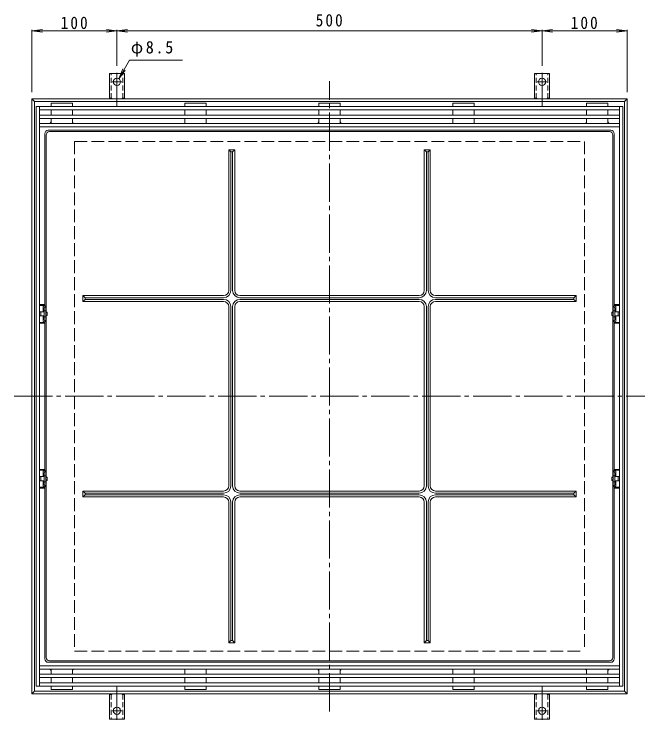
# Model space of a CAD drawing. Units: millimetres at full size, sheet at 1:5. Extents: x -735 to 883, y -685 to 663.
# Drawn here: x -731 to 11, y -226 to 604 of the extents above; entities that cross this region are included whole.
import ezdxf

# ---------------------------------------------------------------- set-up
doc = ezdxf.new("R2010")
doc.units = ezdxf.units.MM
doc.header["$LTSCALE"] = 5
for name, pattern in [('CHAIN2', [12, 9, -1, 1, -1]), ('DASHED1', [1.8, 1.2, -0.6]), ('DASHED3', [4, 3, -1])]:
    doc.linetypes.add(name, pattern=pattern)
for name, color, linetype, lineweight in [('0-0_通り芯', 3, 'Continuous', 9), ('0-1_躯体', 2, 'Continuous', 9), ('0-3_建具', 2, 'Continuous', 9), ('0-4_その他', 7, 'Continuous', 9), ('0-5_寸法', 7, 'Continuous', 9), ('0-F', 7, 'Continuous', 9)]:
    doc.layers.add(name, color=color, linetype=linetype, lineweight=lineweight)
doc.styles.add('ＭＳ ゴシック', font='')
doc.styles.get('ＭＳ ゴシック').set_extended_font_data('MS Gothic')

msp = doc.modelspace()

# ---------------------------------------------------------------- linework, layer by layer
at = {"layer": '0-0_通り芯'}
for p, q in [((-690.533, 467.725), (-28.568, 467.725)), ((-688.961, 466.153), (-30.14, 466.153)), ((-694.533, 463.725), (-694.533, 262.743)), ((-692.961, 462.153), (-692.961, 253.743)), ((-26.14, 462.153), (-26.14, 253.743)), ((-24.568, 463.725), (-24.568, 262.743)), ((-471.05, 444.743), (-478.05, 444.743)), ((-475.55, 442.243), (-478.05, 444.743)), ((-478.05, 279.243), (-478.05, 444.743)), ((-473.55, 442.243), (-475.55, 442.243)), ((-475.55, 279.243), (-475.55, 442.243)), ((-471.05, 444.743), (-473.55, 442.243)), ((-473.55, 279.243), (-473.55, 442.243)), ((-471.05, 279.243), (-471.05, 444.743)), ((-248.05, 444.743), (-241.05, 444.743)), ((-248.05, 444.743), (-245.55, 442.243)), ((-248.05, 279.243), (-248.05, 444.743)), ((-245.55, 442.243), (-243.55, 442.243)), ((-245.55, 279.243), (-245.55, 442.243)), ((-243.55, 442.243), (-241.05, 444.743)), ((-243.55, 279.243), (-243.55, 442.243)), ((-241.05, 279.243), (-241.05, 444.743)), ((-649.55, 266.243), (-649.55, 273.243)), ((-647.05, 270.743), (-649.55, 273.243)), ((-484.05, 273.243), (-649.55, 273.243)), ((-649.55, 266.243), (-647.05, 268.743)), ((-484.05, 266.243), (-649.55, 266.243)), ((-647.05, 268.743), (-647.05, 270.743)), ((-484.05, 270.743), (-647.05, 270.743)), ((-484.05, 268.743), (-647.05, 268.743)), ((-254.05, 273.243), (-465.05, 273.243)), ((-465.05, 270.743), (-254.05, 270.743)), ((-465.05, 268.743), (-254.05, 268.743)), ((-254.05, 266.243), (-465.05, 266.243)), ((-235.05, 273.243), (-69.55, 273.243)), ((-235.05, 270.743), (-72.05, 270.743)), ((-235.05, 268.743), (-72.05, 268.743)), ((-235.05, 266.243), (-69.55, 266.243)), ((-72.05, 270.743), (-69.55, 273.243)), ((-72.05, 268.743), (-72.05, 270.743)), ((-69.55, 266.243), (-72.05, 268.743)), ((-69.55, 266.243), (-69.55, 273.243)), ((-694.533, 262.743), (-700.55, 262.743)), ((-700.55, 261.743), (-694.396, 261.743)), ((-696.538, 259.552), (-696.538, 254.243)), ((-695.378, 261.013), (-694.393, 261.243)), ((-695.252, 258.743), (-695.252, 254.243)), ((-694.407, 261.846), (-694.533, 262.743)), ((-694.393, 261.638), (-694.393, 261.243)), ((-693.555, 260.146), (-694.393, 261.243)), ((-694.252, 259.742), (-693.335, 259.742)), ((-693.247, 259.235), (-693.247, 255.243)), ((-478.05, 260.243), (-478.05, 49.243)), ((-475.55, 49.243), (-475.55, 260.243)), ((-473.55, 49.243), (-473.55, 260.243)), ((-471.05, 260.243), (-471.05, 49.243)), ((-248.05, 260.243), (-248.05, 49.243)), ((-245.55, 49.243), (-245.55, 260.243)), ((-243.55, 49.243), (-243.55, 260.243)), ((-241.05, 260.243), (-241.05, 49.243)), ((-25.854, 259.235), (-25.854, 255.243)), ((-24.849, 259.742), (-25.765, 259.742)), ((-25.546, 260.146), (-24.708, 261.243)), ((-24.708, 261.638), (-24.708, 261.243)), ((-23.723, 261.013), (-24.708, 261.243)), ((-18.55, 261.743), (-24.704, 261.743)), ((-24.694, 261.846), (-24.568, 262.743)), ((-24.568, 262.743), (-18.55, 262.743)), ((-23.849, 258.743), (-23.849, 254.243)), ((-22.563, 259.552), (-22.563, 254.243)), ((-696.538, 243.933), (-696.538, 249.242)), ((-695.252, 244.743), (-695.252, 249.242)), ((-692.961, 249.743), (-692.961, 59.743)), ((-26.14, 59.743), (-26.14, 249.743)), ((-23.849, 244.743), (-23.849, 249.242)), ((-22.563, 243.933), (-22.563, 249.242)), ((-700.55, 241.742), (-694.396, 241.742)), ((-695.378, 242.472), (-694.393, 242.243)), ((-694.407, 241.639), (-694.533, 240.743)), ((-693.555, 243.339), (-694.393, 242.243)), ((-694.393, 241.847), (-694.393, 242.243)), ((-694.252, 243.743), (-693.335, 243.743)), ((-693.247, 244.375), (-693.247, 248.243)), ((-25.854, 244.375), (-25.854, 248.243)), ((-24.849, 243.743), (-25.765, 243.743)), ((-25.546, 243.339), (-24.708, 242.243)), ((-23.723, 242.472), (-24.708, 242.243)), ((-24.708, 241.847), (-24.708, 242.243)), ((-18.55, 241.742), (-24.704, 241.742)), ((-24.694, 241.639), (-24.568, 240.743)), ((-694.533, 240.743), (-700.55, 240.743)), ((-694.533, 240.743), (-694.533, 68.743)), ((-24.568, 240.743), (-18.55, 240.743)), ((-24.568, 240.743), (-24.568, 68.743)), ((-694.533, 68.743), (-700.55, 68.743)), ((-700.55, 67.743), (-694.396, 67.743)), ((-695.378, 67.013), (-694.393, 67.243)), ((-694.407, 67.846), (-694.533, 68.743)), ((-694.393, 67.638), (-694.393, 67.243)), ((-693.555, 66.146), (-694.393, 67.243)), ((-25.546, 66.146), (-24.708, 67.243)), ((-24.708, 67.638), (-24.708, 67.243)), ((-23.723, 67.013), (-24.708, 67.243)), ((-18.55, 67.743), (-24.704, 67.743)), ((-24.694, 67.846), (-24.568, 68.743)), ((-24.568, 68.743), (-18.55, 68.743)), ((-696.538, 65.552), (-696.538, 60.243)), ((-695.252, 64.743), (-695.252, 60.243)), ((-694.252, 65.743), (-693.335, 65.743)), ((-693.247, 65.11), (-693.247, 61.243)), ((-25.854, 65.11), (-25.854, 61.243)), ((-24.849, 65.743), (-25.765, 65.743)), ((-23.849, 64.743), (-23.849, 60.243)), ((-22.563, 65.552), (-22.563, 60.243)), ((-696.538, 49.933), (-696.538, 55.243)), ((-695.252, 50.743), (-695.252, 55.243)), ((-693.247, 50.25), (-693.247, 54.243)), ((-692.961, -152.668), (-692.961, 55.743)), ((-26.14, 55.743), (-26.14, -152.668)), ((-25.854, 50.25), (-25.854, 54.243)), ((-23.849, 50.743), (-23.849, 55.243)), ((-22.563, 49.933), (-22.563, 55.243)), ((-700.55, 47.743), (-694.396, 47.743)), ((-694.533, 46.743), (-700.55, 46.743)), ((-695.378, 48.472), (-694.393, 48.243)), ((-694.407, 47.639), (-694.533, 46.743)), ((-694.533, -154.239), (-694.533, 46.743)), ((-693.555, 49.34), (-694.393, 48.243)), ((-694.393, 47.847), (-694.393, 48.243)), ((-694.252, 49.743), (-693.335, 49.743)), ((-649.55, 43.243), (-649.55, 36.243)), ((-649.55, 43.243), (-647.05, 40.743)), ((-484.05, 43.243), (-649.55, 43.243)), ((-254.05, 43.243), (-465.05, 43.243)), ((-235.05, 43.243), (-69.55, 43.243)), ((-69.55, 43.243), (-72.05, 40.743)), ((-69.55, 43.243), (-69.55, 36.243)), ((-24.849, 49.743), (-25.765, 49.743)), ((-25.546, 49.34), (-24.708, 48.243)), ((-23.723, 48.472), (-24.708, 48.243)), ((-24.708, 47.847), (-24.708, 48.243)), ((-18.55, 47.743), (-24.704, 47.743)), ((-24.694, 47.639), (-24.568, 46.743)), ((-24.568, 46.743), (-18.55, 46.743)), ((-24.568, -154.239), (-24.568, 46.743)), ((-647.05, 38.743), (-649.55, 36.243)), ((-484.05, 36.243), (-649.55, 36.243)), ((-647.05, 40.743), (-647.05, 38.743)), ((-484.05, 40.743), (-647.05, 40.743)), ((-484.05, 38.743), (-647.05, 38.743)), ((-465.05, 40.743), (-254.05, 40.743)), ((-465.05, 38.743), (-254.05, 38.743)), ((-254.05, 36.243), (-465.05, 36.243)), ((-235.05, 40.743), (-72.05, 40.743)), ((-235.05, 38.743), (-72.05, 38.743)), ((-235.05, 36.243), (-69.55, 36.243)), ((-72.05, 40.743), (-72.05, 38.743)), ((-72.05, 38.743), (-69.55, 36.243)), ((-478.05, 30.243), (-478.05, -135.257)), ((-475.55, 30.243), (-475.55, -132.757)), ((-473.55, 30.243), (-473.55, -132.757)), ((-471.05, 30.243), (-471.05, -135.257)), ((-248.05, 30.243), (-248.05, -135.257)), ((-245.55, 30.243), (-245.55, -132.757)), ((-243.55, 30.243), (-243.55, -132.757)), ((-241.05, 30.243), (-241.05, -135.257)), ((-475.55, -132.757), (-478.05, -135.257)), ((-473.55, -132.757), (-475.55, -132.757)), ((-471.05, -135.257), (-473.55, -132.757)), ((-248.05, -135.257), (-245.55, -132.757)), ((-245.55, -132.757), (-243.55, -132.757)), ((-243.55, -132.757), (-241.05, -135.257)), ((-471.05, -135.257), (-478.05, -135.257)), ((-248.05, -135.257), (-241.05, -135.257)), ((-688.961, -156.668), (-30.14, -156.668)), ((-690.533, -158.24), (-28.568, -158.24))]:
    msp.add_line(p, q, dxfattribs=at)
for centre, radius, start, end in [((-691.05, 478.743), 4, 311.40926, 0), ((-658.05, 478.743), 4, 180, 228.59074), ((-376.05, 478.743), 4, 311.40926, 0), ((-343.05, 478.743), 4, 180, 228.59074), ((-61.05, 478.743), 4, 311.40926, 0), ((-28.05, 478.743), 4, 180, 228.59074), ((-690.533, 463.725), 4, 90, 180), ((-688.961, 462.153), 4, 90, 180), ((-30.14, 462.153), 4, 0, 90), ((-28.568, 463.725), 4, 0, 90), ((-484.05, 279.243), 6, 270, 0), ((-484.05, 279.243), 8.5, 270, 0), ((-465.05, 279.243), 8.5, 180, 270), ((-465.05, 279.243), 6, 180, 270), ((-254.05, 279.243), 6, 270, 0), ((-254.05, 279.243), 8.5, 270, 0), ((-235.05, 279.243), 8.5, 180, 270), ((-235.05, 279.243), 6, 180, 270), ((-484.05, 260.243), 8.5, 0, 90), ((-484.05, 260.243), 6, 0, 90), ((-465.05, 260.243), 8.5, 90, 180), ((-465.05, 260.243), 6, 90, 180), ((-254.05, 260.243), 8.5, 0, 90), ((-254.05, 260.243), 6, 0, 90), ((-235.05, 260.243), 8.5, 90, 180), ((-235.05, 260.243), 6, 90, 180), ((-695.038, 259.552), 1.5, 103.12186, 180), ((-694.252, 258.743), 1, 90, 180), ((-695.893, 261.638), 1.5, 0, 7.96295), ((-694.747, 259.235), 1.5, 0, 37.37485), ((-24.354, 259.235), 1.5, 142.62515, 180), ((-24.849, 258.743), 1, 0, 90), ((-23.208, 261.638), 1.5, 172.03705, 180), ((-24.063, 259.552), 1.5, 0, 76.87814), ((-695.038, 243.933), 1.5, 180, 256.87814), ((-694.252, 244.743), 1, 180, 270), ((-695.893, 241.847), 1.5, 352.03705, 0), ((-694.747, 244.25), 1.5, 322.62515, 0), ((-24.354, 244.25), 1.5, 180, 217.37485), ((-24.849, 244.743), 1, 270, 0), ((-23.208, 241.847), 1.5, 180, 187.96295), ((-24.063, 243.933), 1.5, 283.12186, 0), ((-695.038, 65.552), 1.5, 103.12186, 180), ((-695.893, 67.638), 1.5, 0, 7.96295), ((-23.208, 67.638), 1.5, 172.03705, 180), ((-24.063, 65.552), 1.5, 0, 76.87814), ((-694.252, 64.743), 1, 90, 180), ((-694.747, 65.235), 1.5, 0, 37.37485), ((-24.354, 65.235), 1.5, 142.62515, 180), ((-24.849, 64.743), 1, 0, 90), ((-695.038, 49.933), 1.5, 180, 256.87814), ((-694.252, 50.743), 1, 180, 270), ((-694.747, 50.25), 1.5, 322.62515, 0), ((-24.354, 50.25), 1.5, 180, 217.37485), ((-24.849, 50.743), 1, 270, 0), ((-24.063, 49.933), 1.5, 283.12186, 0), ((-695.893, 47.847), 1.5, 352.03705, 0), ((-484.05, 49.243), 6, 270, 0), ((-484.05, 49.243), 8.5, 270, 0), ((-465.05, 49.243), 8.5, 180, 270), ((-465.05, 49.243), 6, 180, 270), ((-254.05, 49.243), 6, 270, 0), ((-254.05, 49.243), 8.5, 270, 0), ((-235.05, 49.243), 8.5, 180, 270), ((-235.05, 49.243), 6, 180, 270), ((-23.208, 47.847), 1.5, 180, 187.96295), ((-484.05, 30.243), 8.5, 0, 90), ((-484.05, 30.243), 6, 0, 90), ((-465.05, 30.243), 8.5, 90, 180), ((-465.05, 30.243), 6, 90, 180), ((-254.05, 30.243), 8.5, 0, 90), ((-254.05, 30.243), 6, 0, 90), ((-235.05, 30.243), 8.5, 90, 180), ((-235.05, 30.243), 6, 90, 180), ((-690.533, -154.239), 4, 180, 270), ((-688.961, -152.668), 4, 180, 270), ((-30.14, -152.668), 4, 270, 0), ((-28.568, -154.239), 4, 270, 0), ((-691.05, -169.258), 4, 0, 48.59074), ((-658.05, -169.258), 4, 131.40926, 180), ((-376.05, -169.258), 4, 0, 48.59074), ((-343.05, -169.258), 4, 131.40926, 180), ((-61.05, -169.258), 4, 0, 48.59074), ((-28.05, -169.258), 4, 131.40926, 180)]:
    msp.add_arc(centre, radius, start, end, dxfattribs=at)
at = {"layer": '0-1_躯体'}
for p, q in [((-609.55, 534.743), (-618.3, 534.743)), ((-618.3, 505.743), (-618.3, 534.743)), ((-609.55, 534.743), (-600.8, 534.743)), ((-600.8, 505.743), (-600.8, 534.743)), ((-109.55, 534.743), (-118.3, 534.743)), ((-118.3, 505.743), (-118.3, 534.743)), ((-109.55, 534.743), (-100.8, 534.743)), ((-100.8, 505.743), (-100.8, 534.743)), ((-687.05, 499.743), (-662.05, 499.743)), ((-618.3, 505.743), (-617.05, 505.743)), ((-600.8, 505.743), (-602.05, 505.743)), ((-529.55, 499.743), (-504.55, 499.743)), ((-372.05, 499.743), (-347.05, 499.743)), ((-214.55, 499.743), (-189.55, 499.743)), ((-118.3, 505.743), (-117.05, 505.743)), ((-100.8, 505.743), (-102.05, 505.743)), ((-57.05, 499.743), (-32.05, 499.743)), ((-704.55, 495.743), (-14.55, 495.743)), ((-704.55, -186.257), (-704.55, 495.743)), ((-700.55, -186.257), (-700.55, 495.743)), ((-700.55, 491.743), (-18.55, 491.743)), ((-18.55, -186.257), (-18.55, 495.743)), ((-14.55, -186.257), (-14.55, 495.743)), ((-700.55, 485.743), (-18.55, 485.743)), ((-700.55, 481.743), (-18.55, 481.743)), ((-700.55, 475.743), (-18.55, 475.743)), ((-700.55, 471.743), (-18.55, 471.743)), ((-700.55, -162.257), (-18.55, -162.257)), ((-700.55, -166.257), (-18.55, -166.257)), ((-700.55, -172.257), (-18.55, -172.257)), ((-700.55, -176.257), (-18.55, -176.257)), ((-700.55, -182.257), (-18.55, -182.257)), ((-704.55, -186.257), (-14.55, -186.257)), ((-687.05, -190.258), (-662.05, -190.258)), ((-529.55, -190.258), (-504.55, -190.258)), ((-372.05, -190.258), (-347.05, -190.258)), ((-214.55, -190.258), (-189.55, -190.258)), ((-57.05, -190.258), (-32.05, -190.258)), ((-618.3, -196.257), (-617.05, -196.257)), ((-618.3, -196.257), (-618.3, -225.257)), ((-600.8, -196.257), (-602.05, -196.257)), ((-600.8, -196.257), (-600.8, -225.257)), ((-118.3, -196.257), (-117.05, -196.257)), ((-118.3, -196.257), (-118.3, -225.257)), ((-100.8, -196.257), (-102.05, -196.257)), ((-100.8, -196.257), (-100.8, -225.257)), ((-609.55, -225.257), (-618.3, -225.257)), ((-609.55, -225.257), (-600.8, -225.257)), ((-109.55, -225.257), (-118.3, -225.257)), ((-109.55, -225.257), (-100.8, -225.257))]:
    msp.add_line(p, q, dxfattribs=at)
at = {"layer": '0-1_躯体', "linetype": 'DASHED1'}
for p, q in [((-616.3, 505.597), (-616.3, 534.743)), ((-602.8, 505.597), (-602.8, 534.743)), ((-116.3, 505.597), (-116.3, 534.743)), ((-102.8, 505.597), (-102.8, 534.743)), ((-616.3, -196.112), (-616.3, -225.257)), ((-602.8, -196.112), (-602.8, -225.257)), ((-116.3, -196.112), (-116.3, -225.257)), ((-102.8, -196.112), (-102.8, -225.257))]:
    msp.add_line(p, q, dxfattribs=at)
at = {"layer": '0-1_躯体', "linetype": 'CHAIN2'}
for p, q in [((-609.55, 535.523), (-609.55, 495.743)), ((-109.55, 535.523), (-109.55, 495.743)), ((-609.55, 524.743), (-615.326, 524.743)), ((-609.55, 524.743), (-603.774, 524.743)), ((-109.55, 524.743), (-115.326, 524.743)), ((-109.55, 524.743), (-103.774, 524.743)), ((-609.55, -226.038), (-609.55, -186.257)), ((-109.55, -226.038), (-109.55, -186.257)), ((-609.55, -215.257), (-615.326, -215.257)), ((-609.55, -215.257), (-603.774, -215.257)), ((-109.55, -215.257), (-115.326, -215.257)), ((-109.55, -215.257), (-103.774, -215.257))]:
    msp.add_line(p, q, dxfattribs=at)
at = {"layer": '0-1_躯体', "linetype": 'DASHED3'}
for points in [[(-659.55, 454.743), (-659.55, -145.257), (-59.551, -145.257)], [(-659.55, 454.743), (-59.551, 454.743), (-59.551, -145.257)]]:
    msp.add_lwpolyline(points, dxfattribs=at)
at = {"layer": '0-1_躯体'}
for centre in [(-609.55, 524.743), (-109.55, 524.743), (-609.55, -215.257), (-109.55, -215.257)]:
    msp.add_circle(centre, 4.25, dxfattribs=at)
for centre, start, end in [((-617.05, 503.743), 30.00051, 90), ((-602.05, 503.743), 90, 149.99949), ((-117.05, 503.743), 30.00051, 90), ((-102.05, 503.743), 90, 149.99949), ((-617.05, -194.257), 270, 329.99949), ((-602.05, -194.257), 210.00051, 270), ((-117.05, -194.257), 270, 329.99949), ((-102.05, -194.257), 210.00051, 270)]:
    msp.add_arc(centre, 2, start, end, dxfattribs=at)
at = {"layer": '0-3_建具', "color": 4}
for p, q in [((-709.55, 504.743), (-709.55, -195.257)), ((-706.55, 501.743), (-12.55, 501.743)), ((-706.55, 501.743), (-706.55, -192.257)), ((-12.55, 501.743), (-9.55, 504.743)), ((-12.55, 501.743), (-12.55, -192.257)), ((-9.55, 504.743), (-9.55, -195.257)), ((-706.55, -192.257), (-709.55, -195.257)), ((-709.55, -195.257), (-9.55, -195.257)), ((-706.55, -192.257), (-12.55, -192.257)), ((-12.55, -192.257), (-9.55, -195.257))]:
    msp.add_line(p, q, dxfattribs=at)
at = {"layer": '0-3_建具'}
for p, q in [((-687.05, 499.743), (-687.05, 495.743)), ((-662.05, 499.743), (-662.05, 495.743)), ((-529.55, 499.743), (-529.55, 495.743)), ((-504.55, 499.743), (-504.55, 495.743)), ((-372.05, 499.743), (-372.05, 495.743)), ((-347.05, 499.743), (-347.05, 495.743)), ((-214.55, 499.743), (-214.55, 495.743)), ((-189.55, 499.743), (-189.55, 495.743)), ((-57.05, 499.743), (-57.05, 495.743)), ((-32.05, 499.743), (-32.05, 495.743)), ((-687.05, 491.743), (-687.05, 485.743)), ((-662.05, 491.743), (-662.05, 485.743)), ((-529.55, 491.743), (-529.55, 485.743)), ((-504.55, 491.743), (-504.55, 485.743)), ((-372.05, 491.743), (-372.05, 485.743)), ((-347.05, 491.743), (-347.05, 485.743)), ((-214.55, 491.743), (-214.55, 485.743)), ((-189.55, 491.743), (-189.55, 485.743)), ((-57.05, 491.743), (-57.05, 485.743)), ((-32.05, 491.743), (-32.05, 485.743)), ((-687.05, 481.743), (-687.05, 475.743)), ((-662.05, 481.743), (-662.05, 475.743)), ((-529.55, 481.743), (-529.55, 475.743)), ((-504.55, 481.743), (-504.55, 475.743)), ((-372.05, 481.743), (-372.05, 475.743)), ((-347.05, 481.743), (-347.05, 475.743)), ((-214.55, 481.743), (-214.55, 475.743)), ((-189.55, 481.743), (-189.55, 475.743)), ((-57.05, 481.743), (-57.05, 475.743)), ((-32.05, 481.743), (-32.05, 475.743)), ((-687.05, -172.257), (-687.05, -166.257)), ((-662.05, -172.257), (-662.05, -166.257)), ((-529.55, -172.257), (-529.55, -166.257)), ((-504.55, -172.257), (-504.55, -166.257)), ((-372.05, -172.257), (-372.05, -166.257)), ((-347.05, -172.257), (-347.05, -166.257)), ((-214.55, -172.257), (-214.55, -166.257)), ((-189.55, -172.257), (-189.55, -166.257)), ((-57.05, -172.257), (-57.05, -166.257)), ((-32.05, -172.257), (-32.05, -166.257)), ((-687.05, -182.257), (-687.05, -176.257)), ((-662.05, -182.257), (-662.05, -176.257)), ((-529.55, -182.257), (-529.55, -176.257)), ((-504.55, -182.257), (-504.55, -176.257)), ((-372.05, -182.257), (-372.05, -176.257)), ((-347.05, -182.257), (-347.05, -176.257)), ((-214.55, -182.257), (-214.55, -176.257)), ((-189.55, -182.257), (-189.55, -176.257)), ((-57.05, -182.257), (-57.05, -176.257)), ((-32.05, -182.257), (-32.05, -176.257)), ((-687.05, -190.258), (-687.05, -186.257)), ((-662.05, -190.258), (-662.05, -186.257)), ((-529.55, -190.258), (-529.55, -186.257)), ((-504.55, -190.258), (-504.55, -186.257)), ((-372.05, -190.258), (-372.05, -186.257)), ((-347.05, -190.258), (-347.05, -186.257)), ((-214.55, -190.258), (-214.55, -186.257)), ((-189.55, -190.258), (-189.55, -186.257)), ((-57.05, -190.258), (-57.05, -186.257)), ((-32.05, -190.258), (-32.05, -186.257))]:
    msp.add_line(p, q, dxfattribs=at)
at = {"layer": '0-3_建具', "color": 4}
msp.add_lwpolyline([(-706.55, 501.743), (-709.55, 504.743), (-9.55, 504.743)], dxfattribs=at)
at = {"layer": '0-4_その他'}
for p, q in [((-709.55, 584.743), (-697.157, 586.374)), ((-709.55, 585.943), (-709.55, 512.743)), ((-709.55, 584.743), (-609.55, 584.743)), ((-709.55, 584.743), (-697.157, 583.111)), ((-609.55, 584.743), (-621.943, 586.374)), ((-609.55, 584.743), (-621.943, 583.111)), ((-609.55, 584.743), (-597.157, 586.374)), ((-609.55, 585.943), (-609.55, 543.523)), ((-609.55, 584.743), (-109.55, 584.743)), ((-609.55, 584.743), (-597.157, 583.111)), ((-109.55, 584.743), (-121.943, 586.374)), ((-109.55, 584.743), (-121.943, 583.111)), ((-109.55, 584.743), (-97.157, 586.374)), ((-109.55, 585.943), (-109.55, 543.523)), ((-109.55, 584.743), (-9.55, 584.743)), ((-109.55, 584.743), (-97.157, 583.111)), ((-9.55, 584.743), (-21.943, 586.374)), ((-9.55, 584.743), (-21.943, 583.111)), ((-9.55, 585.943), (-9.55, 512.743))]:
    msp.add_line(p, q, dxfattribs=at)
at = {"layer": '0-4_その他', "color": 4}
for p, q in [((-700.55, 249.242), (-700.55, 254.243)), ((-700.55, 254.243), (-695.05, 254.243)), ((-700.55, 249.242), (-695.05, 249.242)), ((-699.05, 249.242), (-699.05, 254.243)), ((-695.05, 249.242), (-695.05, 254.243)), ((-24.05, 249.242), (-24.05, 254.243)), ((-18.55, 254.243), (-24.05, 254.243)), ((-18.55, 249.242), (-24.05, 249.242)), ((-20.05, 249.242), (-20.05, 254.243)), ((-18.55, 249.242), (-18.55, 254.243)), ((-700.55, 60.243), (-700.55, 55.243)), ((-700.55, 60.243), (-695.05, 60.243)), ((-699.05, 60.243), (-699.05, 55.243)), ((-695.05, 60.243), (-695.05, 55.243)), ((-24.05, 60.243), (-24.05, 55.243)), ((-18.55, 60.243), (-24.05, 60.243)), ((-20.05, 60.243), (-20.05, 55.243)), ((-18.55, 60.243), (-18.55, 55.243)), ((-700.55, 55.243), (-695.05, 55.243)), ((-18.55, 55.243), (-24.05, 55.243))]:
    msp.add_line(p, q, dxfattribs=at)
at = {"layer": '0-4_その他', "color": 2}
for p, q in [((-693.05, 255.243), (-695.05, 255.243)), ((-695.05, 255.243), (-695.05, 248.243)), ((-693.05, 255.243), (-693.05, 248.243)), ((-693.05, 253.743), (-691.716, 253.743)), ((-693.05, 253.143), (-691.716, 253.143)), ((-693.05, 250.342), (-691.716, 250.342)), ((-693.05, 249.743), (-691.716, 249.743)), ((-691.716, 253.743), (-691.716, 249.743)), ((-27.385, 253.743), (-27.385, 249.743)), ((-26.05, 253.743), (-27.385, 253.743)), ((-26.05, 253.143), (-27.385, 253.143)), ((-26.05, 250.342), (-27.385, 250.342)), ((-26.05, 249.743), (-27.385, 249.743)), ((-26.05, 255.243), (-24.05, 255.243)), ((-26.05, 255.243), (-26.05, 248.243)), ((-24.05, 255.243), (-24.05, 248.243)), ((-693.05, 248.243), (-695.05, 248.243)), ((-26.05, 248.243), (-24.05, 248.243)), ((-695.05, 54.243), (-695.05, 61.243)), ((-693.05, 61.243), (-695.05, 61.243)), ((-693.05, 54.243), (-693.05, 61.243)), ((-693.05, 59.743), (-691.716, 59.743)), ((-693.05, 59.143), (-691.716, 59.143)), ((-691.716, 55.743), (-691.716, 59.743)), ((-27.385, 55.743), (-27.385, 59.743)), ((-26.05, 59.743), (-27.385, 59.743)), ((-26.05, 59.143), (-27.385, 59.143)), ((-26.05, 54.243), (-26.05, 61.243)), ((-26.05, 61.243), (-24.05, 61.243)), ((-24.05, 54.243), (-24.05, 61.243)), ((-693.05, 54.243), (-695.05, 54.243)), ((-693.05, 56.343), (-691.716, 56.343)), ((-693.05, 55.743), (-691.716, 55.743)), ((-26.05, 56.343), (-27.385, 56.343)), ((-26.05, 55.743), (-27.385, 55.743)), ((-26.05, 54.243), (-24.05, 54.243))]:
    msp.add_line(p, q, dxfattribs=at)
at = {"layer": '0-5_寸法'}
for p, q in [((-607.425, 528.423), (-594.804, 550.284)), ((-594.804, 550.284), (-532.642, 550.284)), ((-607.425, 528.423), (-602.642, 539.972)), ((-607.425, 528.423), (-599.816, 538.34))]:
    msp.add_line(p, q, dxfattribs=at)
at = {"layer": '0-F', "linetype": 'CHAIN2'}
for p, q in [((-359.55, -216.257), (-359.55, 525.743)), ((-730.55, 154.743), (11.45, 154.743))]:
    msp.add_line(p, q, dxfattribs=at)

# ---------------------------------------------------------------- texts
at = {"layer": '0-4_その他', "color": 2, "char_height": 14.66, "attachment_point": 7, "style": 'ＭＳ ゴシック'}
for s, insert in [('\\T1.27;\\W0.9;100', (-675.8, 586.743)), ('\\T1.27;\\W0.9;500', (-375.8, 589.743)), ('\\T1.27;\\W0.9;100', (-75.8, 586.743))]:
    msp.add_mtext(s, dxfattribs=dict(at, insert=insert))
at = {"layer": '0-5_寸法', "color": 2, "insert": (-593.154, 554.221), "char_height": 14.66, "attachment_point": 7, "style": 'ＭＳ ゴシック'}
msp.add_mtext('\\T1.21;\\W0.95;φ8.5', dxfattribs=at)

doc.saveas('drawing.dxf')
